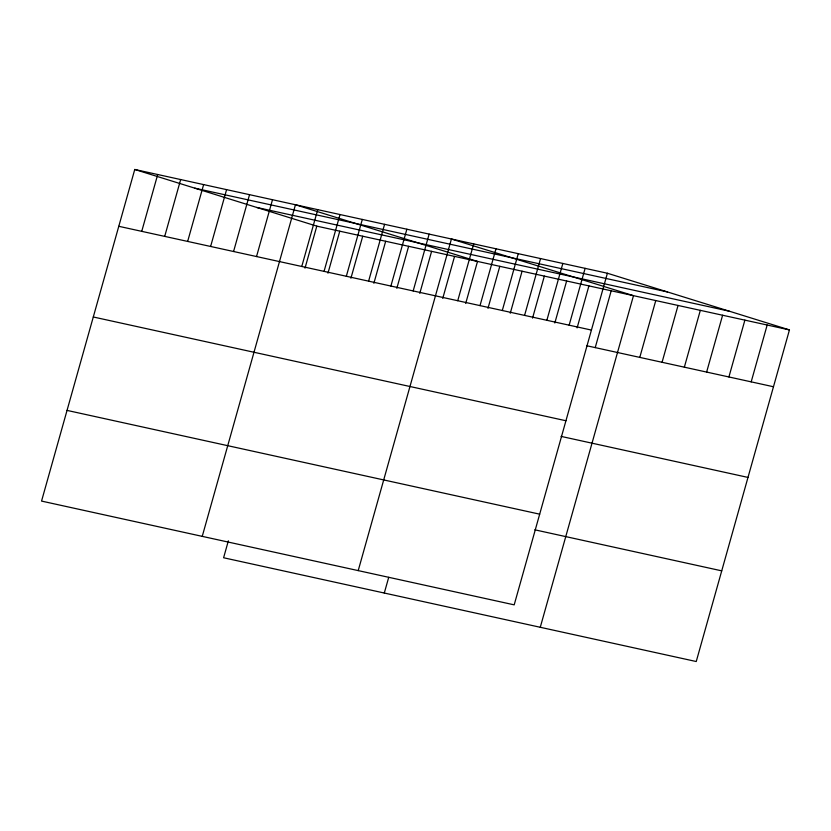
<?xml version="1.0" encoding="UTF-8"?>
<svg xmlns="http://www.w3.org/2000/svg" width="831" height="831" viewBox="0 0 831 831"><rect width="100%" height="100%" fill="white"/><g stroke="black" fill="none" stroke-linecap="round" stroke-linejoin="round"><path stroke-width="1.25" d="M607.399 273.243L134.757 169.472L41.55 501.083L514.192 604.854L607.399 273.243L789.45 329.917L696.243 661.528L223.601 557.757L228.359 540.825M141.737 231.35L157.713 174.52M164.704 236.388L180.67 179.558M187.661 241.426L203.626 184.596M210.617 246.464L226.583 189.634M233.573 251.502L249.539 194.672M256.53 256.55L272.495 199.72M202.245 536.359L295.452 204.758L477.513 261.433L465.703 303.44M301.767 266.481L317.743 209.651M305.008 268.153L316.808 226.146L789.45 329.917M324.048 271.373L340.024 214.543M327.965 273.191L339.765 231.195M346.33 276.266L362.306 219.436M350.921 278.24L362.721 236.233M368.611 281.158L384.587 224.328M373.877 283.278L385.677 241.27M390.892 286.051L406.868 229.221M396.834 288.315L408.634 246.308M413.173 290.943L429.149 234.113M419.79 293.353L431.601 251.346M358.213 570.606L451.43 239.006L633.482 295.68L540.275 627.28M442.746 298.391L454.557 256.395M457.736 300.718L473.712 243.899M384.296 593.033L388.721 577.316M480.017 305.611L495.993 248.781M487.984 308.332L499.795 266.325M502.298 310.503L518.274 253.673M510.265 313.225L522.076 271.218M524.579 315.396L540.555 258.566M532.546 318.117L544.357 276.11M546.86 320.288L562.836 263.458M554.828 322.999L566.638 281.003M569.142 325.181L585.117 268.351M577.109 327.892L588.919 285.895M595.225 347.618L611.201 290.788M639.787 357.392L655.763 300.573M662.068 362.285L678.044 305.455M684.349 367.177L700.325 310.347M706.63 372.07L722.606 315.24M728.912 376.962L744.888 320.132M751.193 381.855L767.169 325.025M194.838 188.18L667.48 291.951M256.737 207.449L729.369 311.22M118.781 226.302L591.423 330.073M586.561 345.706L773.474 386.747M93.301 316.985L565.932 420.746M561.07 436.389L747.983 477.42M67.041 410.4L539.672 514.171M534.811 529.814L721.723 570.845M134.757 169.472L316.808 226.146"/></g></svg>
